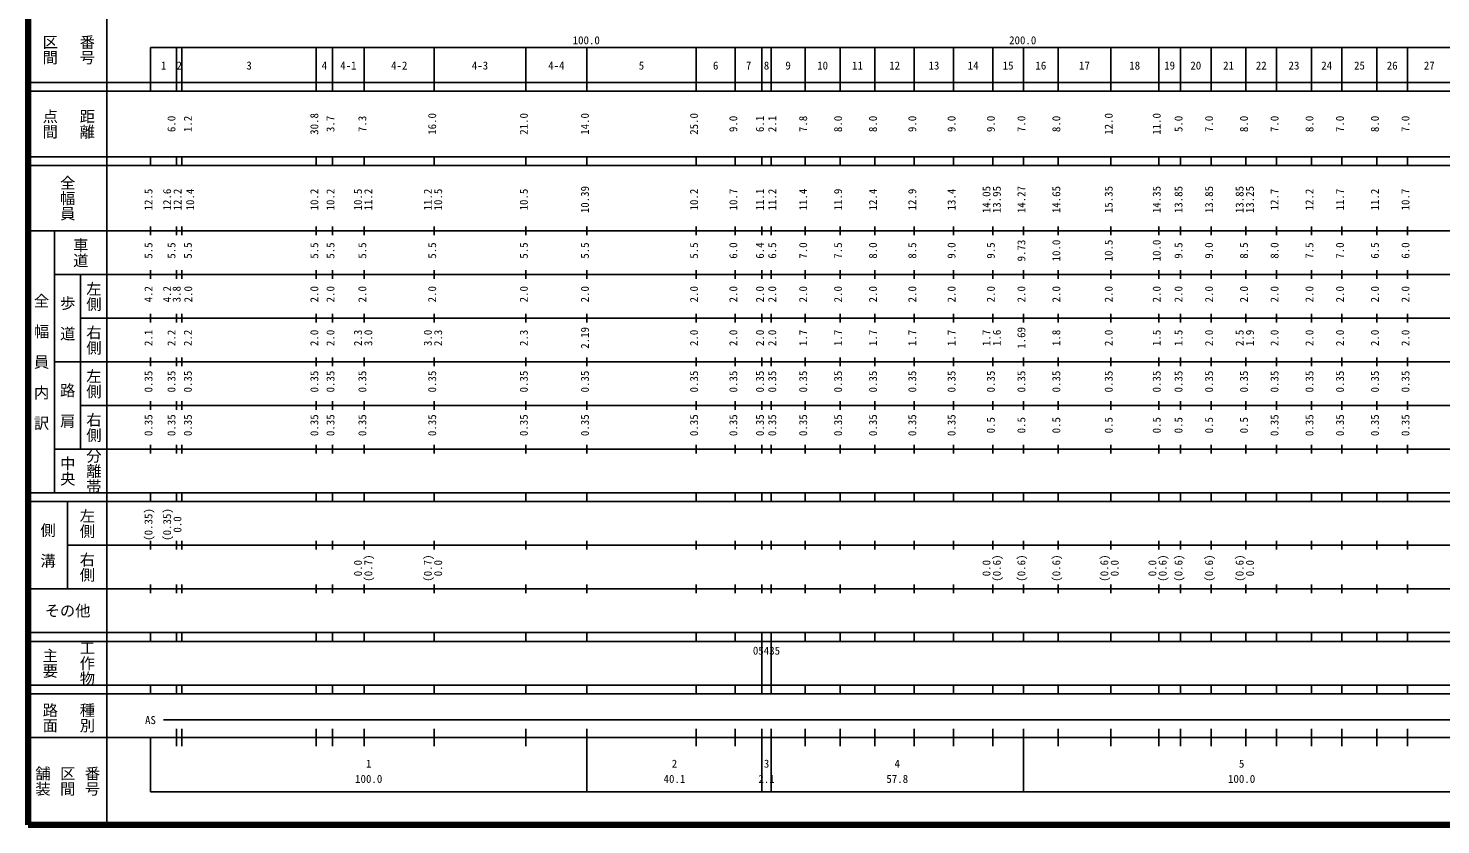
# Model space of a CAD drawing. Units: millimetres on the paper. Extents: x 40 to 680, y 20 to 380.
# Drawn here: x 40 to 363.6, y 20 to 202.4 of the extents above; entities that cross this region are included whole.
import ezdxf
from ezdxf.enums import TextEntityAlignment as Align

# ---------------------------------------------------------------- set-up
doc = ezdxf.new("R2010")
doc.units = ezdxf.units.MM
doc.layers.add('M-TTL', color=2, linetype='Continuous', lineweight=140)
doc.layers.add('M-TTL-BAND', color=7, linetype='Continuous', lineweight=25)
doc.styles.add('@ＭＳ ゴシック', font='')
doc.styles.add('ＭＳ ゴシック', font='')
doc.styles.get('@ＭＳ ゴシック').set_extended_font_data('@MS Gothic')
doc.styles.get('ＭＳ ゴシック').set_extended_font_data('MS Gothic')

msp = doc.modelspace()

# ---------------------------------------------------------------- linework, layer by layer
at = {"layer": 'M-TTL'}
for p, q in [((40, 380), (40, 20)), ((40, 20), (680, 20))]:
    msp.add_line(p, q, dxfattribs=at)
at = {"layer": 'M-TTL-BAND'}
for p, q in [((58, 370), (58, 20)), ((68, 198), (579, 198)), ((68, 198), (68, 188)), ((74, 188), (74, 198)), ((75.2, 188), (75.2, 198)), ((106, 188), (106, 198)), ((109.7, 188), (109.7, 198)), ((117, 188), (117, 198)), ((133, 188), (133, 198)), ((154, 188), (154, 198)), ((168, 188), (168, 198)), ((193, 188), (193, 198)), ((202, 188), (202, 198)), ((208.1, 188), (208.1, 198)), ((210.2, 188), (210.2, 198)), ((218, 188), (218, 198)), ((226, 188), (226, 198)), ((234, 188), (234, 198)), ((243, 188), (243, 198)), ((252, 188), (252, 198)), ((261, 188), (261, 198)), ((268, 188), (268, 198)), ((276, 188), (276, 198)), ((288, 188), (288, 198)), ((299, 188), (299, 198)), ((304, 188), (304, 198)), ((311, 188), (311, 198)), ((319, 188), (319, 198)), ((326, 188), (326, 198)), ((334, 188), (334, 198)), ((341, 188), (341, 198)), ((349, 188), (349, 198)), ((356, 188), (356, 198)), ((40, 190), (579, 190)), ((40, 188), (579, 188)), ((40, 173), (579, 173)), ((68, 171), (68, 173)), ((74, 171), (74, 173)), ((75.2, 171), (75.2, 173)), ((106, 171), (106, 173)), ((109.7, 171), (109.7, 173)), ((117, 171), (117, 173)), ((133, 171), (133, 173)), ((154, 171), (154, 173)), ((168, 171), (168, 173)), ((193, 171), (193, 173)), ((202, 171), (202, 173)), ((208.1, 171), (208.1, 173)), ((210.2, 171), (210.2, 173)), ((218, 171), (218, 173)), ((226, 171), (226, 173)), ((234, 171), (234, 173)), ((243, 171), (243, 173)), ((252, 171), (252, 173)), ((261, 171), (261, 173)), ((268, 171), (268, 173)), ((276, 171), (276, 173)), ((288, 171), (288, 173)), ((299, 171), (299, 173)), ((304, 171), (304, 173)), ((311, 171), (311, 173)), ((319, 171), (319, 173)), ((326, 171), (326, 173)), ((334, 171), (334, 173)), ((341, 171), (341, 173)), ((349, 171), (349, 173)), ((356, 171), (356, 173)), ((40, 171), (579, 171)), ((40, 156), (579, 156)), ((46, 96), (46, 156)), ((68, 155), (68, 157)), ((74, 155), (74, 157)), ((75.2, 155), (75.2, 157)), ((106, 155), (106, 157)), ((109.7, 155), (109.7, 157)), ((117, 155), (117, 157)), ((133, 155), (133, 157)), ((154, 155), (154, 157)), ((168, 155), (168, 157)), ((193, 155), (193, 157)), ((202, 155), (202, 157)), ((208.1, 155), (208.1, 157)), ((210.2, 155), (210.2, 157)), ((218, 155), (218, 157)), ((226, 155), (226, 157)), ((234, 155), (234, 157)), ((243, 155), (243, 157)), ((252, 155), (252, 157)), ((261, 155), (261, 157)), ((268, 155), (268, 157)), ((276, 155), (276, 157)), ((288, 155), (288, 157)), ((299, 155), (299, 157)), ((304, 155), (304, 157)), ((311, 155), (311, 157)), ((319, 155), (319, 157)), ((326, 155), (326, 157)), ((334, 155), (334, 157)), ((341, 155), (341, 157)), ((349, 155), (349, 157)), ((356, 155), (356, 157)), ((46, 146), (579, 146)), ((52, 146), (52, 106)), ((68, 145), (68, 147)), ((74, 145), (74, 147)), ((75.2, 145), (75.2, 147)), ((106, 145), (106, 147)), ((109.7, 145), (109.7, 147)), ((117, 145), (117, 147)), ((133, 145), (133, 147)), ((154, 145), (154, 147)), ((168, 145), (168, 147)), ((193, 145), (193, 147)), ((202, 145), (202, 147)), ((208.1, 145), (208.1, 147)), ((210.2, 145), (210.2, 147)), ((218, 145), (218, 147)), ((226, 145), (226, 147)), ((234, 145), (234, 147)), ((243, 145), (243, 147)), ((252, 145), (252, 147)), ((261, 145), (261, 147)), ((268, 145), (268, 147)), ((276, 145), (276, 147)), ((288, 145), (288, 147)), ((299, 145), (299, 147)), ((304, 145), (304, 147)), ((311, 145), (311, 147)), ((319, 145), (319, 147)), ((326, 145), (326, 147)), ((334, 145), (334, 147)), ((341, 145), (341, 147)), ((349, 145), (349, 147)), ((356, 145), (356, 147)), ((52, 136), (579, 136)), ((68, 135), (68, 137)), ((74, 135), (74, 137)), ((75.2, 135), (75.2, 137)), ((106, 135), (106, 137)), ((109.7, 135), (109.7, 137)), ((117, 135), (117, 137)), ((133, 135), (133, 137)), ((154, 135), (154, 137)), ((168, 135), (168, 137)), ((193, 135), (193, 137)), ((202, 135), (202, 137)), ((208.1, 135), (208.1, 137)), ((210.2, 135), (210.2, 137)), ((218, 135), (218, 137)), ((226, 135), (226, 137)), ((234, 135), (234, 137)), ((243, 135), (243, 137)), ((252, 135), (252, 137)), ((261, 135), (261, 137)), ((268, 135), (268, 137)), ((276, 135), (276, 137)), ((288, 135), (288, 137)), ((299, 135), (299, 137)), ((304, 135), (304, 137)), ((311, 135), (311, 137)), ((319, 135), (319, 137)), ((326, 135), (326, 137)), ((334, 135), (334, 137)), ((341, 135), (341, 137)), ((349, 135), (349, 137)), ((356, 135), (356, 137)), ((68, 125), (68, 127)), ((74, 125), (74, 127)), ((75.2, 125), (75.2, 127)), ((106, 125), (106, 127)), ((109.7, 125), (109.7, 127)), ((117, 125), (117, 127)), ((133, 125), (133, 127)), ((154, 125), (154, 127)), ((168, 125), (168, 127)), ((193, 125), (193, 127)), ((202, 125), (202, 127)), ((208.1, 125), (208.1, 127)), ((210.2, 125), (210.2, 127)), ((218, 125), (218, 127)), ((226, 125), (226, 127)), ((234, 125), (234, 127)), ((243, 125), (243, 127)), ((252, 125), (252, 127)), ((261, 125), (261, 127)), ((268, 125), (268, 127)), ((276, 125), (276, 127)), ((288, 125), (288, 127)), ((299, 125), (299, 127)), ((304, 125), (304, 127)), ((311, 125), (311, 127)), ((319, 125), (319, 127)), ((326, 125), (326, 127)), ((334, 125), (334, 127)), ((341, 125), (341, 127)), ((349, 125), (349, 127)), ((356, 125), (356, 127)), ((46, 126), (579, 126)), ((68, 115), (68, 117)), ((74, 115), (74, 117)), ((75.2, 115), (75.2, 117)), ((106, 115), (106, 117)), ((109.7, 115), (109.7, 117)), ((117, 115), (117, 117)), ((133, 115), (133, 117)), ((154, 115), (154, 117)), ((168, 115), (168, 117)), ((193, 115), (193, 117)), ((202, 115), (202, 117)), ((208.1, 115), (208.1, 117)), ((210.2, 115), (210.2, 117)), ((218, 115), (218, 117)), ((226, 115), (226, 117)), ((234, 115), (234, 117)), ((243, 115), (243, 117)), ((252, 115), (252, 117)), ((261, 115), (261, 117)), ((268, 115), (268, 117)), ((276, 115), (276, 117)), ((288, 115), (288, 117)), ((299, 115), (299, 117)), ((304, 115), (304, 117)), ((311, 115), (311, 117)), ((319, 115), (319, 117)), ((326, 115), (326, 117)), ((334, 115), (334, 117)), ((341, 115), (341, 117)), ((349, 115), (349, 117)), ((356, 115), (356, 117)), ((52, 116), (579, 116)), ((68, 105), (68, 107)), ((74, 105), (74, 107)), ((75.2, 105), (75.2, 107)), ((106, 105), (106, 107)), ((109.7, 105), (109.7, 107)), ((117, 105), (117, 107)), ((133, 105), (133, 107)), ((154, 105), (154, 107)), ((168, 105), (168, 107)), ((193, 105), (193, 107)), ((202, 105), (202, 107)), ((208.1, 105), (208.1, 107)), ((210.2, 105), (210.2, 107)), ((218, 105), (218, 107)), ((226, 105), (226, 107)), ((234, 105), (234, 107)), ((243, 105), (243, 107)), ((252, 105), (252, 107)), ((261, 105), (261, 107)), ((268, 105), (268, 107)), ((276, 105), (276, 107)), ((288, 105), (288, 107)), ((299, 105), (299, 107)), ((304, 105), (304, 107)), ((311, 105), (311, 107)), ((319, 105), (319, 107)), ((326, 105), (326, 107)), ((334, 105), (334, 107)), ((341, 105), (341, 107)), ((349, 105), (349, 107)), ((356, 105), (356, 107)), ((46, 106), (579, 106)), ((40, 96), (579, 96)), ((40, 94), (579, 94)), ((49, 94), (49, 74)), ((68, 94), (68, 96)), ((74, 94), (74, 96)), ((75.2, 94), (75.2, 96)), ((106, 94), (106, 96)), ((109.7, 94), (109.7, 96)), ((117, 94), (117, 96)), ((133, 94), (133, 96)), ((154, 94), (154, 96)), ((168, 94), (168, 96)), ((193, 94), (193, 96)), ((202, 94), (202, 96)), ((208.1, 94), (208.1, 96)), ((210.2, 94), (210.2, 96)), ((218, 94), (218, 96)), ((226, 94), (226, 96)), ((234, 94), (234, 96)), ((243, 94), (243, 96)), ((252, 94), (252, 96)), ((261, 94), (261, 96)), ((268, 94), (268, 96)), ((276, 94), (276, 96)), ((288, 94), (288, 96)), ((299, 94), (299, 96)), ((304, 94), (304, 96)), ((311, 94), (311, 96)), ((319, 94), (319, 96)), ((326, 94), (326, 96)), ((334, 94), (334, 96)), ((341, 94), (341, 96)), ((349, 94), (349, 96)), ((356, 94), (356, 96)), ((68, 83), (68, 85)), ((74, 83), (74, 85)), ((75.2, 83), (75.2, 85)), ((106, 83), (106, 85)), ((109.7, 83), (109.7, 85)), ((117, 83), (117, 85)), ((133, 83), (133, 85)), ((154, 83), (154, 85)), ((168, 83), (168, 85)), ((193, 83), (193, 85)), ((202, 83), (202, 85)), ((208.1, 83), (208.1, 85)), ((210.2, 83), (210.2, 85)), ((218, 83), (218, 85)), ((226, 83), (226, 85)), ((234, 83), (234, 85)), ((243, 83), (243, 85)), ((252, 83), (252, 85)), ((261, 83), (261, 85)), ((268, 83), (268, 85)), ((276, 83), (276, 85)), ((288, 83), (288, 85)), ((299, 83), (299, 85)), ((304, 83), (304, 85)), ((311, 83), (311, 85)), ((319, 83), (319, 85)), ((326, 83), (326, 85)), ((334, 83), (334, 85)), ((341, 83), (341, 85)), ((349, 83), (349, 85)), ((356, 83), (356, 85)), ((49, 84), (579, 84)), ((68, 73), (68, 75)), ((74, 73), (74, 75)), ((75.2, 73), (75.2, 75)), ((106, 73), (106, 75)), ((109.7, 73), (109.7, 75)), ((117, 73), (117, 75)), ((133, 73), (133, 75)), ((154, 73), (154, 75)), ((168, 73), (168, 75)), ((193, 73), (193, 75)), ((202, 73), (202, 75)), ((208.1, 73), (208.1, 75)), ((210.2, 73), (210.2, 75)), ((218, 73), (218, 75)), ((226, 73), (226, 75)), ((234, 73), (234, 75)), ((243, 73), (243, 75)), ((252, 73), (252, 75)), ((261, 73), (261, 75)), ((268, 73), (268, 75)), ((276, 73), (276, 75)), ((288, 73), (288, 75)), ((299, 73), (299, 75)), ((304, 73), (304, 75)), ((311, 73), (311, 75)), ((319, 73), (319, 75)), ((326, 73), (326, 75)), ((334, 73), (334, 75)), ((341, 73), (341, 75)), ((349, 73), (349, 75)), ((356, 73), (356, 75)), ((40, 74), (579, 74)), ((40, 64), (579, 64)), ((40, 62), (579, 62)), ((68, 62), (68, 64)), ((74, 62), (74, 64)), ((75.2, 62), (75.2, 64)), ((106, 62), (106, 64)), ((109.7, 62), (109.7, 64)), ((117, 62), (117, 64)), ((133, 62), (133, 64)), ((154, 62), (154, 64)), ((168, 62), (168, 64)), ((193, 62), (193, 64)), ((202, 62), (202, 64)), ((208.1, 62), (208.1, 64)), ((208.1, 52), (208.1, 62)), ((210.2, 62), (210.2, 64)), ((210.2, 52), (210.2, 62)), ((218, 62), (218, 64)), ((226, 62), (226, 64)), ((234, 62), (234, 64)), ((243, 62), (243, 64)), ((252, 62), (252, 64)), ((261, 62), (261, 64)), ((268, 62), (268, 64)), ((276, 62), (276, 64)), ((288, 62), (288, 64)), ((299, 62), (299, 64)), ((304, 62), (304, 64)), ((311, 62), (311, 64)), ((319, 62), (319, 64)), ((326, 62), (326, 64)), ((334, 62), (334, 64)), ((341, 62), (341, 64)), ((349, 62), (349, 64)), ((356, 62), (356, 64)), ((40, 52), (579, 52)), ((68, 50), (68, 52)), ((74, 50), (74, 52)), ((75.2, 50), (75.2, 52)), ((106, 50), (106, 52)), ((109.7, 50), (109.7, 52)), ((117, 50), (117, 52)), ((133, 50), (133, 52)), ((154, 50), (154, 52)), ((168, 50), (168, 52)), ((193, 50), (193, 52)), ((202, 50), (202, 52)), ((208.1, 50), (208.1, 52)), ((210.2, 50), (210.2, 52)), ((218, 50), (218, 52)), ((226, 50), (226, 52)), ((234, 50), (234, 52)), ((243, 50), (243, 52)), ((252, 50), (252, 52)), ((261, 50), (261, 52)), ((268, 50), (268, 52)), ((276, 50), (276, 52)), ((288, 50), (288, 52)), ((299, 50), (299, 52)), ((304, 50), (304, 52)), ((311, 50), (311, 52)), ((319, 50), (319, 52)), ((326, 50), (326, 52)), ((334, 50), (334, 52)), ((341, 50), (341, 52)), ((349, 50), (349, 52)), ((356, 50), (356, 52)), ((40, 50), (579, 50)), ((71, 44), (565, 44)), ((40, 40), (579, 40)), ((68, 40), (68, 27.5)), ((74, 38), (74, 42)), ((75.2, 38), (75.2, 42)), ((106, 38), (106, 42)), ((109.7, 38), (109.7, 42)), ((117, 38), (117, 42)), ((133, 38), (133, 42)), ((154, 38), (154, 42)), ((168, 27.5), (168, 42)), ((193, 38), (193, 42)), ((202, 38), (202, 42)), ((208.1, 27.5), (208.1, 42)), ((210.2, 27.5), (210.2, 42)), ((218, 38), (218, 42)), ((226, 38), (226, 42)), ((234, 38), (234, 42)), ((243, 38), (243, 42)), ((252, 38), (252, 42)), ((261, 38), (261, 42)), ((268, 27.5), (268, 42)), ((276, 38), (276, 42)), ((288, 38), (288, 42)), ((299, 38), (299, 42)), ((304, 38), (304, 42)), ((311, 38), (311, 42)), ((319, 38), (319, 42)), ((326, 38), (326, 42)), ((334, 38), (334, 42)), ((341, 38), (341, 42)), ((349, 38), (349, 42)), ((356, 38), (356, 42)), ((68, 27.5), (579, 27.5))]:
    msp.add_line(p, q, dxfattribs=at)

# ---------------------------------------------------------------- texts
at = {"layer": 'M-TTL-BAND', "style": '@ＭＳ ゴシック'}
for s, p in [('番号', (53.5, 197.5)), ('区間', (45, 197.5)), ('点間', (45, 180.5)), ('距離', (53.5, 180.5)), ('全幅員', (49, 163.5)), ('車道', (52, 151)), ('左側', (55, 141)), ('全\u3000幅\u3000員\u3000内\u3000訳', (43, 126)), ('歩\u3000道', (49, 136)), ('右側', (55, 131)), ('左側', (55, 121)), ('路\u3000肩', (49, 116)), ('右側', (55, 111)), ('中央', (49, 101)), ('分離帯', (55, 101)), ('左側', (53.5, 89)), ('側\u3000溝', (44.5, 84)), ('右側', (53.5, 79)), ('工作物', (53.5, 57)), ('主要', (45, 57)), ('路面', (45, 44.5)), ('種別', (53.5, 44.5)), ('舗装', (43.333, 30)), ('区間', (49, 30)), ('番号', (54.667, 30))]:
    msp.add_text(s, height=2.566, rotation=270, dxfattribs=at).set_placement(p, align=Align.MIDDLE_CENTER)
at = {"layer": 'M-TTL-BAND', "style": 'ＭＳ ゴシック'}
for s, p in [('100.0', (167.844, 198.195)), ('200.0', (267.844, 198.195)), ('1', (71, 192.405)), ('2', (74.6, 192.405)), ('3', (90.6, 192.405)), ('4', (107.85, 192.405)), ('4-1', (113.35, 192.405)), ('4-2', (125, 192.405)), ('4-3', (143.5, 192.405)), ('4-4', (161, 192.405)), ('5', (180.5, 192.405)), ('6', (197.5, 192.405)), ('7', (205.05, 192.405)), ('8', (209.15, 192.405)), ('9', (214.1, 192.405)), ('10', (222, 192.405)), ('11', (230, 192.405)), ('12', (238.5, 192.405)), ('13', (247.5, 192.405)), ('14', (256.5, 192.405)), ('15', (264.5, 192.405)), ('16', (272, 192.405)), ('17', (282, 192.405)), ('18', (293.5, 192.405)), ('19', (301.5, 192.405)), ('20', (307.5, 192.405)), ('21', (315, 192.405)), ('22', (322.5, 192.405)), ('23', (330, 192.405)), ('24', (337.5, 192.405)), ('25', (345, 192.405)), ('26', (352.5, 192.405)), ('27', (361, 192.405)), ('AS', (68, 42.5)), ('1', (118, 32.523)), ('2', (188.05, 32.523)), ('3', (209.15, 32.523)), ('4', (239.1, 32.523)), ('5', (318, 32.523)), ('100.0', (118, 29.033)), ('40.1', (188.05, 29.033)), ('2.1', (209.15, 29.033)), ('57.8', (239.1, 29.033)), ('100.0', (318, 29.033))]:
    msp.add_text(s, height=1.833, dxfattribs=at).set_placement(p, align=Align.BOTTOM_CENTER)
for s, p in [('6.0', (74.27, 180.5)), ('1.2', (78.024, 180.5)), ('30.8', (107, 180.5)), ('3.7', (110.7, 180.5)), ('7.3', (118, 180.5)), ('16.0', (134, 180.5)), ('21.0', (155, 180.5)), ('14.0', (169, 180.5)), ('25.0', (194, 180.5)), ('9.0', (203, 180.5)), ('6.1', (209.1, 180.5)), ('2.1', (211.913, 180.5)), ('7.8', (219, 180.5)), ('8.0', (227, 180.5)), ('8.0', (235, 180.5)), ('9.0', (244, 180.5)), ('9.0', (253, 180.5)), ('9.0', (262, 180.5)), ('7.0', (269, 180.5)), ('8.0', (277, 180.5)), ('12.0', (289, 180.5)), ('11.0', (300, 180.5)), ('5.0', (305, 180.5)), ('7.0', (312, 180.5)), ('8.0', (320, 180.5)), ('7.0', (327, 180.5)), ('8.0', (335, 180.5)), ('7.0', (342, 180.5)), ('8.0', (350, 180.5)), ('7.0', (357, 180.5)), ('12.5', (69, 163.174)), ('12.6', (73.27, 163.174)), ('12.2', (75.671, 163.174)), ('10.4', (78.553, 163.174)), ('10.2', (107, 163.174)), ('10.2', (110.7, 163.174)), ('10.5', (117, 163.174)), ('11.2', (119.37, 163.174)), ('11.2', (133, 163.174)), ('10.5', (135.37, 163.174)), ('10.5', (155, 163.174)), ('10.39', (169, 163.174)), ('10.2', (194, 163.174)), ('10.7', (203, 163.174)), ('11.1', (209.1, 163.174)), ('11.2', (211.913, 163.174)), ('11.4', (219, 163.174)), ('11.9', (227, 163.174)), ('12.4', (235, 163.174)), ('12.9', (244, 163.174)), ('13.4', (253, 163.174)), ('14.05', (261, 163.174)), ('13.95', (263.37, 163.174)), ('14.27', (269, 163.174)), ('14.65', (277, 163.174)), ('15.35', (289, 163.174)), ('14.35', (300, 163.174)), ('13.85', (305, 163.174)), ('13.85', (312, 163.174)), ('13.85', (319, 163.174)), ('13.25', (321.37, 163.174)), ('12.7', (327, 163.174)), ('12.2', (335, 163.174)), ('11.7', (342, 163.174)), ('11.2', (350, 163.174)), ('10.7', (357, 163.174)), ('5.5', (69, 151.5)), ('5.5', (74.27, 151.5)), ('5.5', (78.024, 151.5)), ('5.5', (107, 151.5)), ('5.5', (110.7, 151.5)), ('5.5', (118, 151.5)), ('5.5', (134, 151.5)), ('5.5', (155, 151.5)), ('5.5', (169, 151.5)), ('5.5', (194, 151.5)), ('6.0', (203, 151.5)), ('6.4', (209.1, 151.5)), ('6.5', (211.913, 151.5)), ('7.0', (219, 151.5)), ('7.5', (227, 151.5)), ('8.0', (235, 151.5)), ('8.5', (244, 151.5)), ('9.0', (253, 151.5)), ('9.5', (262, 151.5)), ('9.73', (269, 151.5)), ('10.0', (277, 151.5)), ('10.5', (289, 151.5)), ('10.0', (300, 151.5)), ('9.5', (305, 151.5)), ('9.0', (312, 151.5)), ('8.5', (320, 151.5)), ('8.0', (327, 151.5)), ('7.5', (335, 151.5)), ('7.0', (342, 151.5)), ('6.5', (350, 151.5)), ('6.0', (357, 151.5)), ('4.2', (69, 141.5)), ('4.2', (73.27, 141.5)), ('3.8', (75.457, 141.5)), ('2.0', (78.115, 141.5)), ('2.0', (107, 141.5)), ('2.0', (110.7, 141.5)), ('2.0', (118, 141.5)), ('2.0', (134, 141.5)), ('2.0', (155, 141.5)), ('2.0', (169, 141.5)), ('2.0', (194, 141.5)), ('2.0', (203, 141.5)), ('2.0', (209.1, 141.5)), ('2.0', (211.913, 141.5)), ('2.0', (219, 141.5)), ('2.0', (227, 141.5)), ('2.0', (235, 141.5)), ('2.0', (244, 141.5)), ('2.0', (253, 141.5)), ('2.0', (262, 141.5)), ('2.0', (269, 141.5)), ('2.0', (277, 141.5)), ('2.0', (289, 141.5)), ('2.0', (300, 141.5)), ('2.0', (305, 141.5)), ('2.0', (312, 141.5)), ('2.0', (320, 141.5)), ('2.0', (327, 141.5)), ('2.0', (335, 141.5)), ('2.0', (342, 141.5)), ('2.0', (350, 141.5)), ('2.0', (357, 141.5)), ('2.1', (69, 131.5)), ('2.2', (74.27, 131.5)), ('2.2', (78.024, 131.5)), ('2.0', (107, 131.5)), ('2.0', (110.7, 131.5)), ('2.3', (117, 131.5)), ('3.0', (119.37, 131.5)), ('3.0', (133, 131.5)), ('2.3', (135.37, 131.5)), ('2.3', (155, 131.5)), ('2.19', (169, 131.5)), ('2.0', (194, 131.5)), ('2.0', (203, 131.5)), ('2.0', (209.1, 131.5)), ('2.0', (211.913, 131.5)), ('1.7', (219, 131.5)), ('1.7', (227, 131.5)), ('1.7', (235, 131.5)), ('1.7', (244, 131.5)), ('1.7', (253, 131.5)), ('1.7', (261, 131.5)), ('1.6', (263.37, 131.5)), ('1.69', (269, 131.5)), ('1.8', (277, 131.5)), ('2.0', (289, 131.5)), ('1.5', (300, 131.5)), ('1.5', (305, 131.5)), ('2.0', (312, 131.5)), ('2.5', (319, 131.5)), ('1.9', (321.37, 131.5)), ('2.0', (327, 131.5)), ('2.0', (335, 131.5)), ('2.0', (342, 131.5)), ('2.0', (350, 131.5)), ('2.0', (357, 131.5)), ('0.35', (69, 121.5)), ('0.35', (74.27, 121.5)), ('0.35', (78.024, 121.5)), ('0.35', (107, 121.5)), ('0.35', (110.7, 121.5)), ('0.35', (118, 121.5)), ('0.35', (134, 121.5)), ('0.35', (155, 121.5)), ('0.35', (169, 121.5)), ('0.35', (194, 121.5)), ('0.35', (203, 121.5)), ('0.35', (209.1, 121.5)), ('0.35', (211.913, 121.5)), ('0.35', (219, 121.5)), ('0.35', (227, 121.5)), ('0.35', (235, 121.5)), ('0.35', (244, 121.5)), ('0.35', (253, 121.5)), ('0.35', (262, 121.5)), ('0.35', (269, 121.5)), ('0.35', (277, 121.5)), ('0.35', (289, 121.5)), ('0.35', (300, 121.5)), ('0.35', (305, 121.5)), ('0.35', (312, 121.5)), ('0.35', (320, 121.5)), ('0.35', (327, 121.5)), ('0.35', (335, 121.5)), ('0.35', (342, 121.5)), ('0.35', (350, 121.5)), ('0.35', (357, 121.5)), ('0.35', (69, 111.5)), ('0.35', (74.27, 111.5)), ('0.35', (78.024, 111.5)), ('0.35', (107, 111.5)), ('0.35', (110.7, 111.5)), ('0.35', (118, 111.5)), ('0.35', (134, 111.5)), ('0.35', (155, 111.5)), ('0.35', (169, 111.5)), ('0.35', (194, 111.5)), ('0.35', (203, 111.5)), ('0.35', (209.1, 111.5)), ('0.35', (211.913, 111.5)), ('0.35', (219, 111.5)), ('0.35', (227, 111.5)), ('0.35', (235, 111.5)), ('0.35', (244, 111.5)), ('0.35', (253, 111.5)), ('0.35', (327, 111.5)), ('0.35', (335, 111.5)), ('0.35', (342, 111.5)), ('0.35', (350, 111.5)), ('0.35', (357, 111.5)), ('0.5', (262, 111.5)), ('0.5', (269, 111.5)), ('0.5', (277, 111.5)), ('0.5', (289, 111.5)), ('0.5', (300, 111.5)), ('0.5', (305, 111.5)), ('0.5', (312, 111.5)), ('0.5', (320, 111.5)), ('(0.35)', (69, 88.764)), ('(0.35)', (73.27, 88.764)), ('0.0', (75.64, 88.764)), ('(0.7)', (119.37, 78.764)), ('(0.7)', (133, 78.764)), ('(0.6)', (263.37, 78.764)), ('(0.6)', (269, 78.764)), ('(0.6)', (277, 78.764)), ('(0.6)', (288, 78.764)), ('(0.6)', (301.37, 78.764)), ('(0.6)', (305, 78.764)), ('(0.6)', (312, 78.764)), ('(0.6)', (319, 78.764)), ('0.0', (117, 78.764)), ('0.0', (135.37, 78.764)), ('0.0', (261, 78.764)), ('0.0', (290.37, 78.764)), ('0.0', (299, 78.764)), ('0.0', (321.37, 78.764))]:
    msp.add_text(s, height=1.833, rotation=90, dxfattribs=at).set_placement(p, align=Align.BOTTOM_CENTER)
msp.add_text('その他', height=2.566, dxfattribs=at).set_placement((49, 69), align=Align.MIDDLE_CENTER)
msp.add_text('05435', height=1.833, dxfattribs=at).set_placement((206.025, 58.405), align=Align.BOTTOM_LEFT)

doc.saveas('drawing.dxf')
